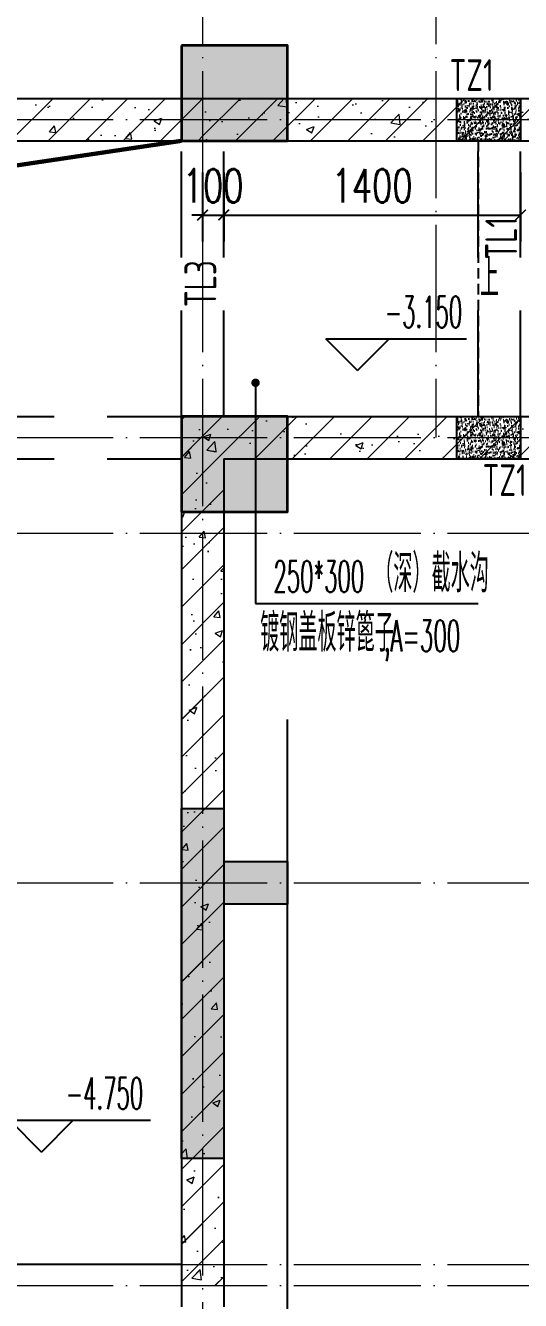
# Model space of a CAD drawing. Extents: x -812054 to 22247, y -644080 to 1003627.
# Drawn here: x -134693 to -132358, y -136179 to -130165 of the extents above; entities that cross this region are included whole.
import ezdxf

# ---------------------------------------------------------------- set-up
doc = ezdxf.new("R2010")
doc.units = 0
doc.header["$LTSCALE"] = 1000
for name, pattern in [('DASHED', [0.75, 0.5, -0.25]), ('DOTE', [2.42, 2, -0.2, 0.02, -0.2]), ('HIDDEN', [0.375, 0.25, -0.125])]:
    doc.linetypes.add(name, pattern=pattern)
doc.layers.get('0').update_dxf_attribs({"linetype": 'CONTINUOUS'})
doc.layers.get('DEFPOINTS').update_dxf_attribs({"linetype": 'CONTINUOUS'})
for name, color, linetype in [('DIM_ELEV', 3, 'CONTINUOUS'), ('DIM_LEAD', 3, 'CONTINUOUS'), ('DIM_SYMB', 3, 'CONTINUOUS'), ('G', 1, 'CONTINUOUS'), ('HATCH', 8, 'CONTINUOUS'), ('PUB_TEXT', 2, 'CONTINUOUS'), ('S-Q墙实线', 6, 'CONTINUOUS'), ('S-Z柱实线', 6, 'CONTINUOUS'), ('S-梁', 4, 'DASHED'), ('TEXT', 2, 'CONTINUOUS'), ('WALL', 5, 'CONTINUOUS'), ('审核', 1, 'CONTINUOUS'), ('尺寸标注', 86, 'CONTINUOUS'), ('底图$0$PUB_HATCH', 252, 'CONTINUOUS')]:
    doc.layers.add(name, color=color, linetype=linetype)
doc.layers.add('DOTE', color=19, linetype='DOTE', lineweight=9)
doc.layers.add('PUB_HATCH', color=8, linetype='CONTINUOUS', lineweight=9)
doc.styles.add('_TCH_DIM', font='SIMPLEX.shx', dxfattribs={"width": 0.7, "bigfont": 'GBCBIG.shx'})
doc.styles.add('_TCH_DIM_T3', font='SIMPLEX', dxfattribs={"width": 0.705882, "bigfont": 'GBCBIG'})
doc.styles.add('TSSD_REIN', font='tssdeng.shx', dxfattribs={"width": 0.7, "height": 300, "bigfont": 'tssdchn.shx'})
doc.dimstyles.new('_TCH_ARCH&&50', dxfattribs={"dimtxt": 157.5, "dimasz": 50, "dimexe": 125, "dimexo": 150, "dimgap": 58.75, "dimtad": 1, "dimdec": 0, "dimzin": 0, "dimdsep": 46, "dimtxsty": '_TCH_DIM_T3', "dimblk": 'ARCHTICK', "dimcen": 0.09, "dimclrt": 7, "dimazin": 0, "dimtfac": 1, "dimtdec": 0, "dimtix": 1, "dimtmove": 2, "dimatfit": 3, "dimldrblk": 'ARCHTICK', "dimfxl": 1, "dimtolj": 1, "dimtzin": 0, "dimarcsym": 0})
pattern_1 = [(45, (-292956.68, -241880.16), (-88.38835, 88.38835), []), (50, (-292956.68, -241880.16), (358.6301, -31.37607), [37.5, -412.5]), (355, (-292956.68, -241880.16), (-69.3757, 376.0961), [30, -330]), (100.4514, (-292926.8, -241882.77), (289.2547, 344.7198), [31.8701, -350.57106]), (46.1842, (-292956.68, -241780.16), (533.6205, -82.7595), [56.25, -618.75]), (96.6356, (-292912.2, -241787.06), (467.3314, 487.059), [47.8051, -525.8565]), (351.1842, (-292956.7, -241780.16), (467.331, 487.0593), [45, -495]), (21, (-292906.68, -241805.16), (298.45353, -201.30945), [37.5, -412.5]), (326, (-292906.68, -241805.16), (121.6577, 362.575), [30, -330]), (71.4514, (-292881.8, -241821.94), (420.1113, 161.26525), [31.8701, -350.57106]), (37.5, (-292956.68, -241880.16), (6.07993, 166.44693), [0, -326, 0, -335, 0, -331.25]), (7.5, (-292956.68, -241880.16), (131.53477, 197.20586), [0, -191, 0, -318.5, 0, -126.25]), (327.5, (-293068.18, -241880.16), (266.91122, -11.27744), [0, -125, 0, -390, 0, -517.5]), (317.5, (-293118.18, -241880.16), (291.59308, 50.0525), [0, -162.5, 0, -259, 0, -367.5])]

# ---------------------------------------------------------------- blocks, each defined once
blk = doc.blocks.new('_ArchTick')
at = {"color": 0, "linetype": 'ByBlock', "const_width": 0.15}
blk.add_lwpolyline([(-0.5, -0.5), (0.5, 0.5)], dxfattribs=at)
blk = doc.blocks.new('*D888')
at = {"layer": 'DEFPOINTS', "color": 0, "transparency": 16777216}
for p in [(-133758, -130709.2), (-132358.2, -130709.2), (-132358.2, -131059.1)]:
    blk.add_point(p, dxfattribs=at)
at = {"layer": '尺寸标注', "color": 0, "lineweight": -2, "transparency": 16777216}
for p, q in [((-133758, -130859.2), (-133758, -131184.1)), ((-132358.2, -130859.2), (-132358.2, -131184.1)), ((-133758, -131059.1), (-132358.2, -131059.1))]:
    blk.add_line(p, q, dxfattribs=at)
at = {"layer": '尺寸标注', "color": 0, "lineweight": -2, "transparency": 16777216, "xscale": 50, "yscale": 50, "zscale": 50, "rotation": 180}
blk.add_blockref('_ArchTick', (-133758, -131059.1), dxfattribs=at)
at = {"layer": '尺寸标注', "color": 0, "lineweight": -2, "transparency": 16777216, "xscale": 50, "yscale": 50, "zscale": 50}
blk.add_blockref('_ArchTick', (-132358.2, -131059.1), dxfattribs=at)
at = {"layer": '尺寸标注', "color": 7, "transparency": 16777216, "insert": (-133058.1, -130921.6), "char_height": 157.5, "attachment_point": 5, "style": '_TCH_DIM_T3'}
blk.add_mtext('\\A1;1400', dxfattribs=at)
blk = doc.blocks.new('*D889')
at = {"layer": 'DEFPOINTS', "color": 0, "transparency": 16777216}
for p in [(-133858, -130709.2), (-133758, -130709.2), (-133758, -131059.1)]:
    blk.add_point(p, dxfattribs=at)
at = {"layer": '尺寸标注', "color": 0, "lineweight": -2, "transparency": 16777216}
for p, q in [((-133858, -130859.2), (-133858, -131184.1)), ((-133758, -130859.2), (-133758, -131184.1)), ((-133858, -131059.1), (-133908, -131059.1)), ((-133858, -131059.1), (-133758, -131059.1)), ((-133758, -131059.1), (-133708, -131059.1))]:
    blk.add_line(p, q, dxfattribs=at)
at = {"layer": '尺寸标注', "color": 0, "lineweight": -2, "transparency": 16777216, "xscale": 50, "yscale": 50, "zscale": 50}
blk.add_blockref('_ArchTick', (-133858, -131059.1), dxfattribs=at)
at = {"layer": '尺寸标注', "color": 0, "lineweight": -2, "transparency": 16777216, "xscale": 50, "yscale": 50, "zscale": 50, "rotation": 180}
blk.add_blockref('_ArchTick', (-133758, -131059.1), dxfattribs=at)
at = {"layer": '尺寸标注', "color": 7, "transparency": 16777216, "insert": (-133808, -130921.6), "char_height": 157.5, "attachment_point": 5, "style": '_TCH_DIM_T3'}
blk.add_mtext('\\A1;100', dxfattribs=at)

msp = doc.modelspace()

# ---------------------------------------------------------------- hatches: boundary and pattern name
at = {"layer": 'G'}
h = msp.add_hatch(dxfattribs=at)
h.set_pattern_fill('AR-CONC', color=256, scale=5, angle=-450, style=0)
h.set_pattern_definition([(140, (301299.1, -7577006.498), (3.13760675, 35.86300913), [3.75, -41.25]), (85, (301299.1, -7577006.498), (-37.60960669, -6.93756668), [3, -33]), (190.4514, (301299.36, -7577003.51), (-34.4719771, 28.92546909), [3.1870095, -35.0571056]), (136.1842, (301289.1, -7577006.5), (8.27595072, 53.36205243), [5.625, -61.875]), (186.6356, (301289.79, -7577002.05), (-48.70589355, 46.73313528), [4.7805144, -52.58565]), (81.1842, (301289.1, -7577006.5), (-48.70593005, 46.73309726), [4.5, -49.5]), (111, (301291.6, -7577001.498), (20.13094453, 29.84535261), [3.75, -41.25]), (56, (301291.6, -7577001.498), (-36.25750225, 12.1657666), [3, -33]), (161.4514, (301293.276, -7576999.01), (-16.12652484, 42.01113143), [3.1870095, -35.0571056]), (127.5, (301299.099, -7577006.498), (-16.644692692, 0.607992766), [0, -32.6, 0, -33.5, 0, -33.125]), (97.5, (301299.099, -7577006.498), (-19.720585594, 13.15347687), [0, -19.1, 0, -31.85, 0, -12.625]), (57.5, (301299.099, -7577017.648), (1.127743587, 26.691121809), [0, -12.5, 0, -39, 0, -51.75]), (47.5, (301299.1, -7577022.648), (-5.00524912, 29.15930847), [0, -16.25, 0, -25.9, 0, -36.75])])
h.paths.add_polyline_path([(-132658.31, -130709.31), (-132658.31, -130509.31), (-132358.31, -130509.31), (-132358.31, -130709.31)])
h = msp.add_hatch(dxfattribs=at)
h.set_pattern_fill('AR-CONC', color=256, scale=5, angle=-450, style=0)
h.set_pattern_definition([(140, (301299.188, -7578506.655), (3.13760675, 35.86300913), [3.75, -41.25]), (85, (301299.188, -7578506.655), (-37.60960669, -6.93756668), [3, -33]), (190.4514, (301299.45, -7578503.666), (-34.4719771, 28.92546909), [3.1870095, -35.0571056]), (136.1842, (301289.188, -7578506.655), (8.27595072, 53.36205243), [5.625, -61.875]), (186.6356, (301289.877, -7578502.21), (-48.70589355, 46.73313528), [4.7805144, -52.58565]), (81.1842, (301289.19, -7578506.655), (-48.70593005, 46.73309726), [4.5, -49.5]), (111, (301291.688, -7578501.655), (20.13094453, 29.84535261), [3.75, -41.25]), (56, (301291.688, -7578501.655), (-36.25750225, 12.1657666), [3, -33]), (161.4514, (301293.365, -7578499.168), (-16.12652484, 42.01113143), [3.1870095, -35.0571056]), (127.5, (301299.188, -7578506.655), (-16.644692692, 0.607992766), [0, -32.6, 0, -33.5, 0, -33.125]), (97.5, (301299.188, -7578506.655), (-19.720585594, 13.15347687), [0, -19.1, 0, -31.85, 0, -12.625]), (57.5, (301299.188, -7578517.805), (1.127743587, 26.691121809), [0, -12.5, 0, -39, 0, -51.75]), (47.5, (301299.188, -7578522.805), (-5.00524912, 29.15930847), [0, -16.25, 0, -25.9, 0, -36.75])])
h.paths.add_polyline_path([(-132658.22, -132209.47), (-132658.22, -132009.47), (-132358.22, -132009.47), (-132358.22, -132209.47)])
at = {"layer": 'HATCH'}
for points in [[(-133957.95, -130259.29), (-133957.95, -130709.29), (-133457.95, -130709.29), (-133457.95, -130259.29)], [(-133957.95, -132009.29), (-133957.95, -132459.29), (-133457.95, -132459.29), (-133457.95, -132009.29)]]:
    msp.add_hatch(color=252, dxfattribs=at).paths.add_polyline_path(points)
at = {"layer": 'PUB_HATCH'}
h = msp.add_hatch(dxfattribs=at)
h.set_pattern_fill('钢筋混凝土', color=256, scale=50, style=0)
h.set_pattern_definition(pattern_1)
h.paths.add_polyline_path([(-136757.95, -130509.43), (-136557.95, -130709.43), (-133857.95, -130709.43), (-133857.95, -130509.43)])
h = msp.add_hatch(dxfattribs=at)
h.set_pattern_fill('钢筋混凝土', color=256, scale=50, style=0)
h.set_pattern_definition(pattern_1)
h.paths.add_polyline_path([(-133857.96, -130509.43), (-133857.95, -130709.43), (-130590.2, -130709.18), (-130590.21, -130509.18)])
h = msp.add_hatch(dxfattribs=at)
h.set_pattern_fill('钢筋混凝土', color=256, scale=50, style=0)
h.set_pattern_definition(pattern_1)
h.paths.add_polyline_path([(-133957.95, -132009.43), (-133757.95, -132209.42), (-129706.2, -132209.18), (-129706.21, -132009.18)])
h = msp.add_hatch(dxfattribs=at)
h.set_pattern_fill('钢筋混凝土', color=256, scale=50, style=0)
h.set_pattern_definition([(45, (-292956.68, -241880.02), (-88.38835, 88.38835), []), (50, (-292956.68, -241880.02), (358.6301, -31.37607), [37.5, -412.5]), (355, (-292956.68, -241880.02), (-69.3757, 376.0961), [30, -330]), (100.4514, (-292926.8, -241882.63), (289.2547, 344.7198), [31.8701, -350.57106]), (46.1842, (-292956.68, -241780), (533.6205, -82.7595), [56.25, -618.75]), (96.6356, (-292912.2, -241786.9), (467.3314, 487.059), [47.8051, -525.8565]), (351.1842, (-292956.7, -241780), (467.331, 487.0593), [45, -495]), (21, (-292906.68, -241805.02), (298.45353, -201.30945), [37.5, -412.5]), (326, (-292906.68, -241805.02), (121.6577, 362.575), [30, -330]), (71.4514, (-292881.8, -241821.8), (420.1113, 161.26525), [31.8701, -350.57106]), (37.5, (-292956.68, -241880.02), (6.07993, 166.44693), [0, -326, 0, -335, 0, -331.25]), (7.5, (-292956.68, -241880.02), (131.53477, 197.20586), [0, -191, 0, -318.5, 0, -126.25]), (327.5, (-293068.18, -241880.02), (266.91122, -11.27744), [0, -125, 0, -390, 0, -517.5]), (317.5, (-293118.18, -241880.02), (291.59308, 50.0525), [0, -162.5, 0, -259, 0, -367.5])])
h.paths.add_polyline_path([(-133757.95, -132209.28), (-133957.95, -132009.29), (-133957.95, -136109.29), (-133757.95, -136109.29)])
h = msp.add_hatch(dxfattribs=at)
h.set_pattern_fill('钢筋混凝土', color=256, scale=50, style=0)
h.set_pattern_definition(pattern_1)
h.paths.add_polyline_path([(-133757.95, -132209.42), (-133957.95, -132009.43), (-133957.95, -136109.43), (-133757.95, -136109.43)])
at = {"layer": '底图$0$PUB_HATCH'}
msp.add_hatch(color=256, dxfattribs=at).paths.add_polyline_path([(-133757.95, -135509.29), (-133957.95, -135509.29), (-133957.95, -133859.29), (-133757.95, -133859.29), (-133757.95, -134109.29), (-133457.95, -134109.29), (-133457.95, -134309.29), (-133757.95, -134309.29)])

# ---------------------------------------------------------------- linework, layer by layer
at = {"color": 6, "const_width": 20}
msp.add_lwpolyline([(-136557.72, -136009.29), (-136172.15, -131039.57), (-133957.72, -130709.26)], dxfattribs=at)
at = {"layer": 'DIM_ELEV', "color": 6}
for p, q in [((-133127.09, -131793.25), (-133277.09, -131643.25)), ((-133277.09, -131643.25), (-132612.17, -131643.25)), ((-133127.09, -131793.25), (-132977.09, -131643.25)), ((-134617.7, -135479.29), (-134767.7, -135329.29)), ((-134767.7, -135329.29), (-134102.78, -135329.29)), ((-134617.7, -135479.29), (-134467.7, -135329.29))]:
    msp.add_line(p, q, dxfattribs=at)
at = {"layer": 'DIM_LEAD'}
for p, q in [((-133607.95, -131850.42), (-133607.95, -132891.09)), ((-133607.95, -132891.09), (-132558, -132891.09))]:
    msp.add_line(p, q, dxfattribs=at)
at = {"layer": 'DIM_LEAD', "const_width": 20}
msp.add_lwpolyline([(-133607.95, -131840.42, 1), (-133607.95, -131860.42, 1)], format="xyb", close=True, dxfattribs=at)
at = {"layer": 'DIM_SYMB'}
msp.add_lwpolyline([(-132426.26, -131359.05, 0, 0, 0), (-130278.21, -131359.04, 0, 40, 0), (-130428.21, -131359.04, 0, 0, 0)], format="xyseb", dxfattribs=at)
msp.add_lwpolyline([(-133457.95, -140858.03), (-133457.95, -137204.45), (-133562.95, -137166.23), (-133352.95, -137129.21), (-133457.95, -137091.95), (-133457.95, -133438.37)], dxfattribs=at)
at = {"layer": 'DOTE', "linetype": 'DOTE', "ltscale": 0.3}
for p, q in [((-133857.95, -128927.83), (-133857.95, -138209.29)), ((-132757.95, -128927.83), (-132757.95, -132109.29)), ((-137057.95, -130609.29), (-125694.37, -130609.29)), ((-137057.95, -132109.29), (-125694.37, -132109.29)), ((-137057.95, -132559.29), (-125694.37, -132559.29)), ((-137057.95, -134209.29), (-125694.37, -134209.29)), ((-137057.95, -136009.29), (-125694.37, -136009.29)), ((-137057.95, -136109.29), (-125694.37, -136109.28))]:
    msp.add_line(p, q, dxfattribs=at)
at = {"layer": 'G'}
for points in [[(-132658.31, -130709.31), (-132658.31, -130509.31), (-132358.31, -130509.31), (-132358.31, -130709.31)], [(-132658.22, -132209.47), (-132658.22, -132009.47), (-132358.22, -132009.47), (-132358.22, -132209.47)]]:
    msp.add_lwpolyline(points, close=True, dxfattribs=at)
at = {"layer": 'S-Q墙实线', "color": 6}
msp.add_lwpolyline([(-133757.95, -135509.29), (-133957.95, -135509.29), (-133957.95, -133859.29), (-133757.95, -133859.29), (-133757.95, -134109.29), (-133457.95, -134109.29), (-133457.95, -134309.29), (-133757.95, -134309.29)], close=True, dxfattribs=at)
at = {"layer": 'S-Z柱实线', "color": 2, "lineweight": 35}
for points in [[(-133957.95, -130259.29), (-133957.95, -130709.29), (-133457.95, -130709.29), (-133457.95, -130259.29)], [(-133957.95, -132009.29), (-133957.95, -132459.29), (-133457.95, -132459.29), (-133457.95, -132009.29)]]:
    msp.add_lwpolyline(points, close=True, dxfattribs=at)
at = {"layer": 'S-梁'}
for p, q in [((-133958.06, -132009.43), (-133958.06, -130730.55)), ((-133758.05, -132009.41), (-133758.05, -130730.53)), ((-132558.31, -132009.17), (-132558.31, -130709.17)), ((-132358.31, -132009.17), (-132358.31, -130709.17)), ((-136557.95, -132009.29), (-133957.95, -132009.3)), ((-136557.95, -132209.29), (-133957.95, -132209.3))]:
    msp.add_line(p, q, dxfattribs=at)
at = {"layer": 'WALL'}
for p, q in [((-136757.95, -130509.29), (-133857.95, -130509.29)), ((-133857.96, -130509.29), (-130590.21, -130509.05)), ((-136557.95, -130709.29), (-133857.95, -130709.29)), ((-133957.95, -130709.29), (-133957.95, -130709.39)), ((-133957.95, -130709.39), (-133757.95, -130709.39)), ((-133857.95, -130709.29), (-130590.2, -130709.05)), ((-133757.95, -130709.39), (-133757.95, -130709.28)), ((-133957.95, -132009.3), (-129706.21, -132009.05)), ((-133957.95, -132009.3), (-133757.95, -132009.29)), ((-133957.95, -132009.3), (-133957.95, -136109.29)), ((-133757.95, -132209.29), (-129706.2, -132209.05)), ((-133757.95, -132209.29), (-133757.95, -136109.29)), ((-133957.95, -136009.29), (-136557.95, -136009.29)), ((-133957.95, -136109.29), (-133957.95, -136209.29)), ((-133757.95, -136109.29), (-133757.95, -136209.29))]:
    msp.add_line(p, q, dxfattribs=at)
at = {"layer": '审核', "color": 58, "linetype": 'HIDDEN', "ltscale": 0.2}
msp.add_line((-132557.96, -130709.2), (-132557.89, -132009.22), dxfattribs=at)

# ---------------------------------------------------------------- texts
at = {"layer": 'PUB_TEXT', "style": '_TCH_DIM'}
for s, height, width, p in [('上', 178.72, 0.7, (-132549.29, -131446.55)), ('（深）截水沟', 178.723, 0.7, (-133047.99, -132838.59)), ('250*300', 148.75, 0.494118, (-133523.99, -132838.59)), ('镀钢盖板锌篦子', 178.723, 0.7, (-133586.33, -133118.59)), (',A=300', 148.75, 0.494118, (-133002.5, -133118.59))]:
    msp.add_text(s, height=height, dxfattribs=dict(at, width=width)).set_placement(p)
at = {"layer": 'PUB_TEXT', "color": 6, "style": '_TCH_DIM', "width": 0.494118}
for s, p in [('-3.150', (-132998.17, -131590.75)), ('-4.750', (-134502.78, -135276.79))]:
    msp.add_text(s, height=148.75, dxfattribs=at).set_placement(p)
at = {"layer": 'TEXT', "color": 230, "style": 'TSSD_REIN', "width": 0.7}
for p in [(-132692.81, -130474.1), (-132536.94, -132384.58)]:
    msp.add_text('TZ1', height=150, dxfattribs=at).set_placement(p)
for s, p in [('TL1', (-132374.48, -131269.49)), ('TL3', (-133793.29, -131493.66))]:
    msp.add_text(s, height=150, rotation=90, dxfattribs=at).set_placement(p)

# ---------------------------------------------------------------- dimensions: what is measured, and where the dimension line sits
at = {"layer": '尺寸标注', "color": 106}
dim = msp.add_linear_dim(base=(-133758.02, -131059.14), p1=(-133857.95, -130709.18), p2=(-133758.02, -130709.18), angle=0, dimstyle='_TCH_ARCH&&50', dxfattribs=at)
dim.commit()
dim.dimension.update_dxf_attribs({"geometry": '*D889', "text_midpoint": (-133808, -130921.64), "dimtype": 161})
dim = msp.add_aligned_dim(p1=(-133758.02, -130709.18), p2=(-132358.21, -130709.18), distance=-349.96, dimstyle='_TCH_ARCH&&50', dxfattribs=at)
dim.commit()
dim.dimension.update_dxf_attribs({"geometry": '*D888', "text_midpoint": (-133058.11, -130921.64)})

doc.saveas('drawing.dxf')
